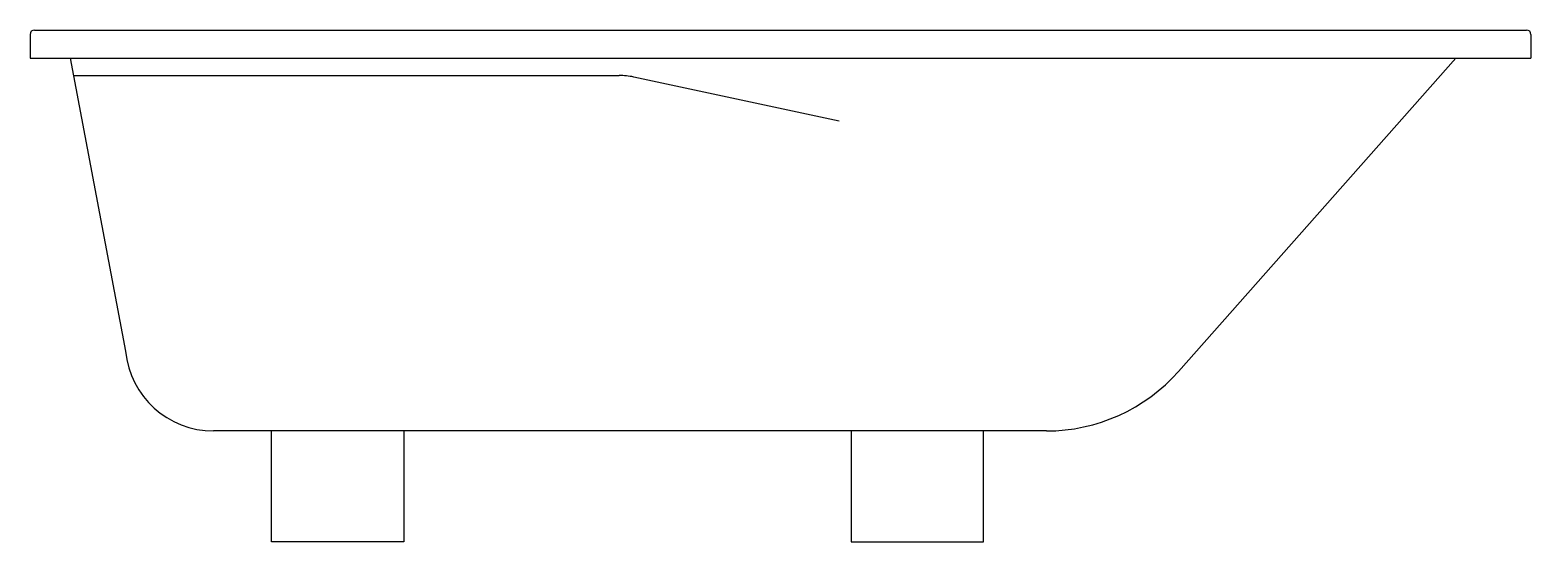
# Model space of a CAD drawing. Extents: x 0 to 170, y 0 to 58.
import ezdxf

# ---------------------------------------------------------------- set-up
doc = ezdxf.new("R2010")
doc.units = 0
doc.header["$LTSCALE"] = 5
doc.header["$MEASUREMENT"] = 0
doc.layers.get('0').update_dxf_attribs({"linetype": 'CONTINUOUS'})

msp = doc.modelspace()

# ---------------------------------------------------------------- linework, layer by layer
at = {"color": 0, "linetype": 'ByBlock'}
for p, q in [((0.5, 58), (169.5, 58)), ((0, 57.5), (0, 54.82)), ((170, 57.5), (170, 54.82)), ((0, 54.82), (170, 54.82)), ((4.56, 54.82), (10.83, 21.6)), ((130.09, 19.33), (161.49, 54.82)), ((4.93, 52.85), (66.71, 52.85)), ((68.37, 52.68), (91.65, 47.71)), ((115.11, 12.58), (20.78, 12.58)), ((27.34, 0), (27.34, 12.58)), ((42.34, 12.58), (42.34, 0)), ((93, 12.58), (93, 0)), ((108, 0), (108, 12.58)), ((42.34, 0), (27.34, 0)), ((93, 0), (108, 0))]:
    msp.add_line(p, q, dxfattribs=at)
for centre, radius, start, end in [((0.5, 57.5), 0.5, 90, 180), ((169.5, 57.5), 0.5, 0, 90), ((66.71, 44.85), 8, 77.9584, 90), ((20.78, 22.58), 10, 185.6266, 270), ((115.11, 32.58), 20, 270, 318.4985)]:
    msp.add_arc(centre, radius, start, end, dxfattribs=at)

doc.saveas('drawing.dxf')
